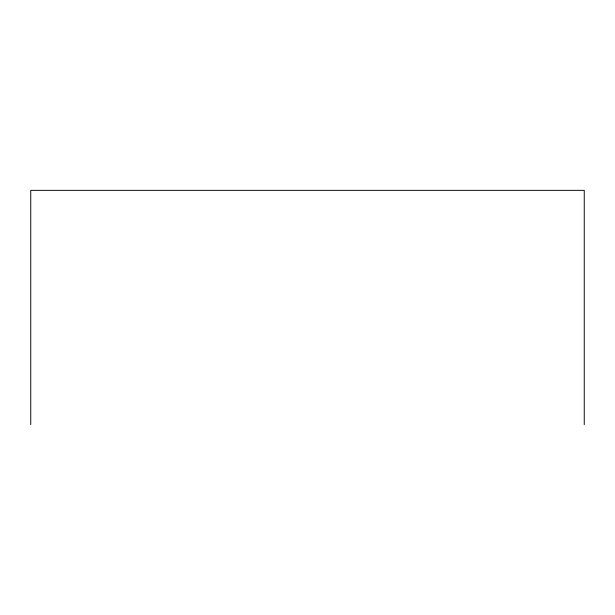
<?xml version="1.0" encoding="UTF-8"?>
<svg xmlns="http://www.w3.org/2000/svg" width="615" height="615" viewBox="0 0 615 615"><rect width="100%" height="100%" fill="white"/><g stroke="black" fill="none" stroke-linecap="round" stroke-linejoin="round"><path stroke-width="0.92" d="M584.25 424.65L584.25 190.35L30.75 190.35L30.75 424.65"/></g></svg>
